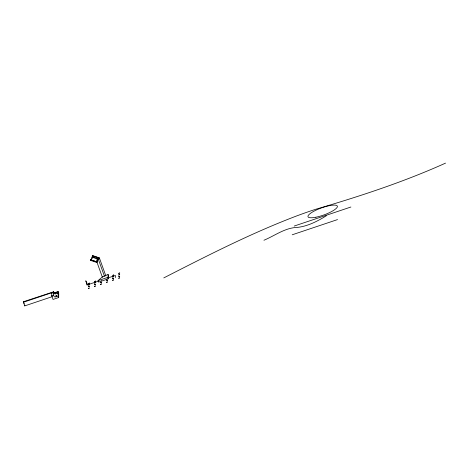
<?xml version="1.0" encoding="UTF-8"?>
<svg xmlns="http://www.w3.org/2000/svg" width="469" height="469" viewBox="0 0 469 469"><rect width="100%" height="100%" fill="white"/><g stroke="black" fill="none" stroke-linecap="round" stroke-linejoin="round"><path stroke-width="0.7" d="M52.505 296.572L24.763 305.882L23.45 302.229L23.462 301.719L53.742 291.759M24.763 305.882L24.781 305.12M58.701 292.703L58.701 297.522L53.038 299.427L51.719 295.769L51.789 292.21L52.036 292.896M53.659 293.031L58.262 291.483L58.174 296.062L55.53 296.947A1.202 1.161 1.1 0 1 54.005 296.232L53.607 295.136L53.677 291.577L53.36 291.771M87.087 284.964L87.117 283.44L85.78 280.802L87.087 284.964L98.138 281.253M102.295 276.997L102.869 276.499L98.039 280.644L98.566 282.109L108.55 278.756L108.022 277.296L108.075 274.441L102.295 276.997L97.106 262.599L97.968 258.226L99.358 257.868L105.883 276.001M108.55 278.756L108.603 275.907L108.075 274.441M115.374 277.613L115.415 275.455L107.811 278.006M97.106 262.599L90.324 260.318L90.435 259.744L91.525 259.463M99.111 259.117L99.358 257.868L92.569 255.587L91.385 260.008L96.813 261.831L97.37 258.982L91.942 257.159L92.932 256.901L97.687 258.495M91.953 258.706L92.569 255.587M98.549 257.774L97.458 258.056L96.714 261.854L90.435 259.744M98.613 259.281L98.889 257.886L92.276 255.664M89.538 283.176L88.436 283.481L89.55 283.094M89.52 284.771L88.407 285.158L89.515 284.724M88.336 288.371L89.456 287.978L88.371 288.423M94.439 283.088L95.559 282.696L94.462 283.135M95.6 281.119L94.48 281.506L95.588 281.066M94.41 284.718L95.529 284.32L94.421 284.759M94.38 286.342L95.5 285.949M95.488 286.026L94.416 286.395M101.609 280.714L101.087 281.019M100.425 284.314L101.544 283.921M101.562 282.367L100.46 282.678L101.574 282.291M101.55 283.968L100.442 284.361M106.463 282.285L107.583 281.892L106.486 282.332M107.624 280.315L106.51 280.697L107.618 280.263M112.572 277.003L113.703 276.646M113.727 275.033L112.624 275.426L113.721 274.981M112.542 278.633L113.656 278.234L112.56 278.68M112.507 280.257L113.627 279.858M113.633 279.911L112.519 280.298M118.645 273.351L119.765 272.952L118.68 273.404M118.616 274.975L119.736 274.576L118.634 275.022M119.706 276.259L118.604 276.651L119.701 276.206M119.677 277.883L118.575 278.275L119.671 277.83M55.805 292.797L56.925 292.422L55.829 292.861M113.686 276.675L112.589 277.05M326.336 215.763C317.525 221.233 307.922 226.205 297.481 227.395C285.24 227.617 274.857 235.702 263.947 240.245M52.094 292.533L51.778 292.72L52.012 293.365M55.958 292.873L55.606 293.084A2.363 1.765 86.2 0 1 55.313 293.219M56.767 292.386L58.349 291.73M57.898 293.483L58.789 292.949L58.08 293.184M107.489 278.826L106.721 279.096M163.781 277.906C207.175 255.728 250.686 233.415 296.297 216.074A117.297 27.976 -19.8 0 1 315.485 209.344C359.67 196.376 403.498 182.042 445.55 163.118M23.45 302.229L53.665 292.087L54.058 293.184A1.202 1.161 1.1 0 0 55.588 293.899L58.232 293.014L58.76 294.473L58.05 294.714M51.719 295.769L53.607 295.136M98.039 280.644L108.022 277.296M294.239 226.035L350.894 207.017M292.199 234.799L337.522 219.586M90.324 260.318L91.707 259.955M97.458 258.056L97.968 258.226L104.464 276.27M24.165 303.554L23.831 302.751M58.174 296.062L58.701 297.522M23.462 301.719L23.684 302.341M54.193 292.943A1.284 0.956 86.2 0 1 54.023 292.703M55.735 296.056L56.866 295.675L55.758 296.021M88.371 286.735L89.497 286.389L88.377 286.723M315.895 217.223A15.618 3.729 -19.8 0 0 337.399 206.29A15.618 3.729 -19.8 0 0 314.699 210.804A15.618 3.729 -19.8 0 0 315.895 217.223"/></g></svg>
